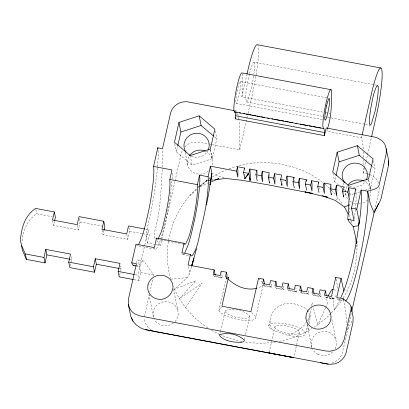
<?xml version="1.0" encoding="UTF-8"?>
<svg xmlns="http://www.w3.org/2000/svg" width="409" height="409" viewBox="0 0 409 409"><rect width="100%" height="100%" fill="white"/><g stroke="black" fill="none" stroke-linecap="round" stroke-linejoin="round"><path stroke-width="0.31" stroke-dasharray="2.04 1.53" d="M367.415 173.876L363.35 173.109L363.376 167.332M363.386 164.837L363.402 159.837M363.412 157.337L363.396 151.913M212.348 144.653L239.746 149.817L239.802 128.866L239.009 120.256M379.424 187.302L379.087 190.891L374.787 209.868M357.123 241.126C357.098 260.85 354.286 281.234 343.018 297.962M244.919 176.11L244.94 173.743M162.215 169.336C161.085 190.487 160.359 211.888 154.469 232.384A4.489 1.345 -82.6 0 0 154.479 237.327M172.087 178.861L172.169 177.209A41.345 5.02 -79.3 0 0 172.215 173.114M157.649 166.826L158.247 155.185L158.027 149.367M162.399 167.153L162.956 156.074L162.583 149.203M171.933 181.177L170.062 197.225A41.774 5.072 -79.3 0 1 167.266 213.15L163.825 228.334A41.774 5.072 -79.3 0 1 160.614 239.449M311.198 344.347L311.464 341.208L312.588 338.217A12.679 12.055 -11.3 0 1 326.51 331.673C334.148 332.88 338.954 342.006 335.078 348.846M370.799 191.146L370.523 194.295A12.623 11.999 -11.3 0 1 369.695 196.709M157.552 167.992L154.137 194.249L150.901 212.015L146.698 230.916L146.059 235.727L147.496 243.069L155.492 244.577M207.782 327.788C193.212 318.539 181.642 304.899 174.474 289.235L187.24 277.604C191.034 274.275 188.886 269.091 188.079 264.971M355.375 209.561L354.301 219.025M355.426 208.999L356.111 199.295L356.024 191.069M322.854 112.081L241.877 96.821C242.762 89.193 242.302 81.498 242.455 73.835M279.158 341.346A94.336 89.668 -11.3 0 0 298.345 335.564L308.412 330.712L308.892 326.965M309.296 323.841L311.229 308.841M311.551 306.346L312.036 302.594L312.68 305.063M21.999 241.059C23.303 230.415 27.285 219.935 36.641 213.784L52.255 216.724M144.428 316.592L149.239 294.812M227.578 278.33L226.463 278.595L226.663 277.384M226.627 277.394L226.407 278.616L226.652 277.527M79.412 218.401L80.108 221.975L78.283 230.027L53.553 225.364L54.397 221.647M70.2 265.712L71.606 259.516L71.018 256.489M128.85 227.716L129.546 231.289L127.72 239.342L103.002 234.684L103.983 230.349M119.638 275.027L120.481 271.31M120.619 270.692L121.038 268.831L120.456 265.809M134.05 279.679L138.994 280.61L140.814 272.558L138.155 259.807L137.342 260.461L136.177 262.675M147.496 243.069L149.321 235.017L148.278 229.653L145.185 229.071M215.236 130.967L216.806 138.799L212.307 158.656L192.097 165.21L176.397 151.887L177.659 146.304M149.801 292.338L152.746 279.327M153.447 276.233L153.728 274.991L143.876 261.085L138.155 259.807M156.105 244.694L160.41 245.502L161.678 239.914M161.816 239.296L174.899 181.545M175.037 180.926L181.228 153.605L182.475 150.195M236.397 114.724L236.663 113.544M241.877 96.821L246.878 74.74M239.746 149.817L247.864 113.993M248.002 113.375L252.481 93.615A38.017 4.617 -79.3 0 0 257.844 45.292M226.412 277.512L218.979 310.324L219.316 308.959L220.875 307.916L221.903 306.203M220.134 333.141L220.41 331.898M220.553 331.28L225.267 310.549C233.048 307.721 243.994 310.17 249.761 316.126L245.553 334.7M244.429 339.654L244.991 337.18M218.953 310.324A18.901 5.404 12.8 0 0 236.126 319.046A18.901 5.404 12.8 0 0 255.492 318.642L263.243 284.454M307.527 324.634L305.595 333.171A18.926 5.414 12.8 0 1 297.389 336.418C291.459 336.321 285.554 335.288 280.298 332.42C276.152 331.142 270.957 330.452 268.754 326.229L270.185 319.91M269.153 352.369L275.042 326.448L276.09 325.753A12.623 3.609 12.8 0 1 286.402 325.84C290.942 327.082 296.745 327.819 299.536 332.031L293.872 357.026M327.256 129.423L326.842 131.248L361.479 137.772L362.875 144.766L363.34 149.566M338.407 184.934L334.603 181.703L335.871 176.121M308.084 322.195L309.603 315.487L309.01 312.389L308.386 311.433M361.479 137.772L362.042 135.292M363.35 173.109L364.47 168.171M364.608 167.552L365.871 161.995M366.009 161.376L367.41 155.2M367.548 154.582L371.464 137.286M365.155 190.205L370.508 188.472L375.002 168.615L373.197 159.576M351.244 313.524L342.568 352.088C341.633 356.183 338.841 359.736 335.181 361.766A15.424 14.658 -11.3 0 1 330.682 363.437M138.994 280.61L137.93 275.15L144.674 245.528M144.806 244.935L148.278 229.653M309.603 315.487L308.872 318.596L307.292 320.927M263.273 284.291L263.059 285.206L261.448 286.525L257.189 288.043M249.362 74.095C247.762 83.155 244.546 92.787 246.341 101.933L322.885 116.355M249.51 73.508L252.327 64.259L253.268 62.536L253.994 62.132L373.831 84.714M268.754 326.229L269.091 324.858L270.651 323.816A18.926 5.414 12.8 0 1 286.024 323.948C292.793 325.804 301.428 326.898 305.595 333.171M191.617 266.499L189.311 274.224M160.267 240.472L157.138 247.706L155.359 249.219L136.524 245.482M188.723 156.836L187.603 159.822A12.751 12.122 -11.3 0 0 189.326 168.881C192.506 173.411 198.6 175.221 203.82 173.569A12.623 11.999 -11.3 0 0 209.331 170.093M346.924 186.647L345.804 189.638A12.751 12.122 -11.3 0 0 347.522 198.692M325.446 308.038L317.834 324.797L314.168 327.098M325.712 307.461L327.287 303.994L326.725 297.343L327.328 296.903M351.965 321.126L347.507 330.16L347.384 328.918M340.186 299.316L334.296 309.93L331.264 313.003M336.3 295.047L335.314 296.822A57.649 6.999 -79.3 0 1 332.849 298.918L325.84 297.599L324.7 296.285M342.701 298.493L341.116 301.162L334.296 309.93L332.629 295.272M185.476 307.558L202.179 283.038L179.408 298.718L195.86 280.686L174.474 289.235L173.82 287.461M174.991 321.663C177.874 318.493 178.984 313.913 177.675 309.812L173.498 288.887M198.917 186.688C172.946 208.539 161.018 245.845 170.625 278.575M306.827 321.76C302.553 328.294 295.819 332.312 288.667 335.012L286.729 335.089M210.788 177.082L208.253 179.485M184.894 146.841L187.102 144.883A15.583 14.811 -11.3 0 1 191.933 142.536L197.383 141.954L209.234 144.065M330.83 313.442L326.505 317.829L317.834 324.797L313.325 307.527M189.679 195.707L196.841 189.505M200.18 186.611L207.337 180.415M173.314 323.044C170.461 325.395 166.54 326.085 162.946 325.564A12.674 12.045 -11.3 0 1 154.336 319.363M332.773 351.822L330.671 353.55A12.679 12.055 -11.3 0 1 321.142 355.38L318.044 354.368M198.406 187.056L199.848 185.901M200.328 185.517L207.665 179.914M199.408 186.31L207.762 179.863M336.111 199.771L338.437 198.155L342.732 204.398M208.186 179.587L210.277 178.273M212.373 176.959L215.507 174.991L225.569 170.139M308.412 330.712L312.072 328.412M246.341 101.933L247.067 101.529L248.002 99.796L251.402 88.206A20.384 2.474 -79.3 0 0 253.846 74.775M213.467 275.318L214.607 276.637L215.369 276.285L222.378 277.604L221.407 272.328M214.607 276.637L221.617 277.956L222.378 277.604M262.905 284.638L264.045 285.952L264.807 285.6L271.816 286.924L270.952 282.184M264.045 285.952L271.055 287.276L271.816 286.924M275.262 286.965L276.402 288.284L277.164 287.931L284.173 289.25L283.309 284.516M276.402 288.284L283.411 289.603L284.173 289.25M287.624 289.296L288.764 290.61L289.526 290.262L296.535 291.581L297.067 292.409L296.535 291.581L295.886 287.921M288.764 290.61L295.773 291.934L296.535 291.581M299.981 291.622L301.121 292.941L301.883 292.588L308.892 293.913L308.243 290.252M301.121 292.941L308.13 294.26L308.892 293.913M312.343 293.953L313.483 295.272L314.245 294.92L321.254 296.239L320.595 292.578M313.483 295.272L320.492 296.591L321.254 296.239M325.84 297.599L326.602 297.246L333.58 298.759L326.725 297.343M200.359 186.565L207.348 183.549M207.93 183.298L209.679 182.542M353.867 193.866L350.298 195.021L349.695 192.01M354.46 193.672L359.808 191.939M136.223 265.952L138.769 266.106L142.721 260.942L143.539 260.84M136.979 245.753L137.506 245.635M182.133 253.468L182.501 254.147L183.483 254.301M358.775 204.004L360.395 203.692M326.857 97.833L240.38 81.539L239.183 83.293L237.557 89.065A11.089 1.345 -79.3 0 0 236.233 96.32L235.819 100.328A11.258 1.365 -79.3 0 0 236.095 103.375L322.573 119.673M207.327 180.676L206.095 180.901L207.332 180.747M207.941 180.558L213.472 179.541M207.951 180.671L212.895 180.057M170.768 279.194L187.24 277.604M358.228 203.968L355.482 203.8L353.412 203.13M333.621 289.817L337.691 290.441M374.46 84.832L376.341 85.19M325.927 112.664L328.386 113.124M329 113.242L330.232 113.472M325.395 116.831L327.277 117.184M327.906 117.301L330.416 117.777M331.039 117.894L364.925 124.28M365.549 124.397L369.94 125.226M234.705 110.711L237.2 111.182L237.563 112.996M209.853 144.183L211.724 144.535M80.108 221.975L103.589 226.402M129.546 231.289L141.903 233.621M142.521 233.738L149.321 235.017M157.281 239.234L184.178 244.301M182.956 254.418L189.045 255.564M337.062 298.611L338.202 299.93L344.143 301.05M69.75 259.168L71.606 259.516M119.806 268.601L121.038 268.831M140.814 272.558L153.728 274.991M134.842 274.567L137.93 275.15M367.88 173.994L369.281 174.336M349.537 186.146L352.118 186.979L355.416 187.189L358.657 186.565A12.623 11.999 -11.3 0 0 366.05 180.461M191.325 156.33L193.922 157.168L197.204 157.373L200.461 156.749A12.623 11.999 -11.3 0 0 207.854 150.645M215.507 174.991L224.142 177.869M369.859 174.556C373.908 175.962 377.297 179.265 378.662 183.35M151.708 330.109L152.762 330.676M155.359 249.219L154.536 248.263M332.849 298.923L331.709 297.604M320.492 296.591L319.352 295.272M308.13 294.26L306.99 292.946M295.773 291.934L294.633 290.615M283.411 289.603L282.276 288.289M271.055 287.276L269.914 285.957M221.617 277.956L220.477 276.642M137.322 265.86L137.986 266.285M349.659 201.054L352.379 202.798M205.747 151.31C210.604 153.6 213.518 159.203 212.322 164.484A12.623 11.999 -11.3 0 1 211.974 165.701M151.182 329.828C147.22 327.42 144.535 323.028 144.377 318.371M262.466 282.23L260.349 280.492L258.529 278.248M372.149 166.192L375.002 168.615M340.789 186.949L342.215 188.16M342.691 188.564L345.068 190.584M214.423 136.78L216.806 138.799M331.305 190.067L336.341 195.778M336.76 196.254L338.437 198.155M251.683 312.578L254.889 315.661L255.809 317.266M154.479 237.312L155.446 238.631M157.005 240.783L160.41 245.502M225.824 277.65L226.463 278.595M308.079 310.958C305.564 307.629 300.978 305.646 297.006 304.72C288.918 301.459 278.846 303.805 273.555 310.988A28.323 22.469 15.6 0 0 270.364 324.787L271.852 329.342M225.042 311.469C230.103 317.358 239.296 318.238 246.688 318.176A12.751 3.645 12.8 0 0 249.761 316.126M226.862 277.43L227.486 278.503M177.675 309.812L176.264 306.995A12.623 11.999 -11.3 0 0 168.309 301.878L165.016 301.673A12.674 12.045 -11.3 0 0 154.387 308.401L153.268 311.392L152.997 314.531A12.674 12.045 -11.3 0 0 153.585 317.629L148.912 294.245M370.564 189.914L370.211 188.063L368.8 185.241A12.679 12.055 -11.3 0 0 363.959 181.126M253.994 62.132L254.459 63.073A20.384 2.474 -79.3 0 1 254.076 72.991A20.384 2.474 -79.3 0 1 253.928 74.167M240.38 81.539L240.691 83.093A11.033 1.339 -79.3 0 1 240.241 88.595L238.912 95.859A11.089 1.345 -79.3 0 1 236.105 103.344M350.764 220.083L349.455 216.53L349.705 202.772M350.983 220.676L352.077 223.636M368.698 179.433L370.508 188.472M368.591 179.965L370.211 188.063M348.371 185.384L348.734 187.189M343.509 182.792L346.121 195.87M332.921 173.268L334.603 181.703M336.126 279.24L337.906 288.391M331.822 319.317L335.876 339.623M307.113 324.061L311.786 347.44M237.68 113.6L238.289 116.626M238.406 117.23L238.892 119.648M210.502 149.617L212.307 158.656M210.267 149.53L212.01 158.252M190.175 155.568L192.097 165.21M185.185 152.352L187.92 166.059M174.709 143.452L176.397 151.887M343.417 299.424L345.728 311.5L346.965 324.582M126.79 234.561L127.72 239.342M102.071 229.904L103.002 234.684M77.352 225.247L78.283 230.027M52.623 220.584L53.553 225.364M35.834 209.612L36.641 213.784M313.918 292.936L314.245 294.92M301.724 291.597L301.883 292.588M289.362 289.27L289.526 290.262M264.643 284.613L264.807 285.6M356.397 244.976L356.694 248.002M343.667 188.743L343.79 190.604M331.305 186.412L331.428 188.273M294.27 180.047L294.352 181.284M281.908 177.716L281.995 178.958M269.511 174.766L269.633 176.627M257.149 172.44L257.276 174.3M343.816 192.378L343.831 193.559M331.448 189.459L331.474 191.233M319.097 187.721L319.112 188.902M282.016 180.732L282.036 181.918M269.659 178.401L269.674 179.587M257.302 176.074L257.317 177.255M229.055 168.769A94.459 89.781 -11.3 0 1 258.641 162.67L270.272 162.762L282.031 164.265L293.473 167.143A94.315 89.648 -11.3 0 1 323.182 182.818M325.063 184.341A94.315 89.648 -11.3 0 1 329.143 187.961M241.893 341.454A95.128 90.42 -11.3 0 1 220.886 334.966M219.725 334.45A95.128 90.42 -11.3 0 1 211.397 330.14M276.055 341.898A95.041 90.338 -11.3 0 1 244.96 341.98M318.028 354.373A12.679 12.055 -11.3 0 1 312.512 349.168M311.76 347.43A12.679 12.055 -11.3 0 1 311.172 344.332M367.527 199.904A12.623 11.999 -11.3 0 1 362.021 203.38M274.817 327.369A12.751 3.645 12.8 0 0 278.979 330.784C284.454 333.13 290.482 334.536 296.459 334.076A12.623 3.609 12.8 0 0 299.536 332.031M339.751 299.066A57.649 6.999 -79.3 0 1 338.202 299.93"/><path stroke-width="0.61" d="M388.509 162.557L388.386 159.035L385.339 145.451A14.949 14.208 -11.3 0 0 382.441 141.212L378.095 138.186L374.547 137.066L326.188 127.951L324.444 135.635L235.456 118.866L235.773 115.798L234.986 111.841L234.408 111.964L234.02 111.064L233.856 109.183A19.959 2.423 -79.3 0 1 235.293 95.185A19.867 2.413 -79.3 0 1 237.026 86.391L238.023 82.281A19.949 2.423 -79.3 0 1 240.768 74.147A19.77 2.398 -79.3 0 1 242.067 72.935L331.055 89.709M374.368 211.683L379.419 202.532L380.968 198.917L387.747 169.019L388.438 165.124L388.55 160.773M388.438 165.124L388.484 163.334M269.597 181.949L269.557 183.13L268.278 177.082L269.26 172.705L262.251 171.386L261.259 175.763L262.547 181.806L262.624 175.308L262.251 171.386M281.975 183.687L281.913 185.456L280.63 179.413L281.622 175.037L274.613 173.713L273.621 178.089L274.904 184.137L274.981 177.634L274.613 173.713M331.392 193.595L331.351 194.776L330.078 188.728L331.06 184.352L324.051 183.033L323.059 187.409L324.342 193.452L324.419 186.954L324.051 183.033M343.77 195.333L343.713 197.102L342.435 191.059L343.417 186.683L336.408 185.359L335.416 189.735L336.699 195.783L336.781 189.28L336.408 185.359M349.255 199.244L349.102 198.554L347.814 219.214L348.943 221.422L353.171 226.596L358.703 225.681L359.133 221.141L356.76 209.198L361.127 190.016L367.671 191.213C371.546 189.628 377.425 189.802 379.123 185.134L386.157 154.07L386.331 148.748M305.912 317.89L306.177 314.746L307.297 311.76M206.458 204.929L208.621 193.953L211.893 173.355L210.016 184.832L211.709 175.354L211.893 173.355L210.456 166.187L236.54 171.105L237.828 177.148L237.905 170.65L237.532 166.724L244.541 168.048L244.679 169.009M324.444 135.635L324.761 132.567L323.969 128.61L234.408 111.964M325.221 113.088L324.802 117.097A11.258 1.365 -79.3 0 0 325.083 120.144A11.089 1.345 -79.3 0 0 327.9 112.628L329.23 105.364A11.033 1.339 -79.3 0 0 329.674 99.862L329.588 98.799L329.046 98.37L327.65 101.596L326.546 105.834M249.894 169.055L248.733 173.401L249.781 177.849L249.996 180.538L250.308 175.936L249.894 169.055L256.903 170.374L257.041 171.335M158.125 238.759L160.988 232.619A31.79 3.86 -79.3 0 0 162.997 226.024L165.655 214.965A31.621 3.839 -79.3 0 0 167.925 202.9L168.39 199.945A31.636 3.839 -79.3 0 0 169.464 191.657L169.986 184.802L169.837 179.444L171.949 169.924L153.569 166.458L157.802 147.787L162.506 148.677L170.492 113.426C171.811 107.506 177.046 102.915 182.976 101.959A15.297 14.54 -11.3 0 1 188.554 102.015L234.081 110.594M136.223 265.952L132.613 264.976L131.739 262.818L135.972 244.147L154.351 247.614L156.545 238.11L184.07 243.299L181.949 252.813L190.471 254.418L191.023 255.753L192.005 255.906C198.079 247.92 198.774 237.164 201.228 227.695C204.909 213.391 207.573 198.789 208.288 184.014A41.345 5.02 -79.3 0 0 208.196 177.629L208.069 176.729L210.456 166.187M243.559 172.424L248.733 173.401L244.848 178.907L243.559 172.424L244.541 168.048M257.195 180.798L255.922 174.755L256.903 170.374M294.276 187.787L292.997 181.744L293.979 177.363L286.97 176.044L285.978 180.42L287.266 186.463L287.343 179.965L286.97 176.044M306.632 190.113L305.359 184.07L306.341 179.694L299.332 178.37L298.34 182.746L299.623 188.794L299.7 182.291L299.332 178.37M318.994 192.445L317.716 186.402L318.698 182.02L311.689 180.701L310.697 185.078L311.98 191.126L312.062 184.623L311.689 180.701M347.814 219.214L354.071 220.794L351.484 208.104L355.779 189.009L348.77 187.69L347.778 192.066L349.061 198.109L349.138 191.611L348.77 187.69M21.503 245.707L22.423 250.247L26.314 259.378L45.051 262.91L46.877 254.858L45.818 249.408L70.547 254.071L68.722 262.108L69.781 267.568L94.499 272.225L96.32 264.173L95.266 258.728L119.985 263.386L118.16 271.423L119.218 276.883L133.431 279.562M54.678 220.41L55.379 217.312L54.336 211.949L35.598 208.421C26.242 214.551 22.26 225.022 20.946 235.65C18.594 244.199 25.813 251.116 26.314 259.378M103.983 230.349L104.827 226.632L103.784 221.269L79.065 216.612L77.24 224.648L52.51 219.986L54.336 211.949M178.968 122.393L174.469 142.245L190.175 155.568L210.379 149.014L214.878 129.157L199.173 115.839L178.968 122.393L180.89 132.03L177.803 145.686M190.471 254.418L188.079 264.971L214.163 269.889L215.206 275.293M235.456 118.866L235.727 117.68M247.016 74.126L247.849 70.45A38.017 4.617 -79.3 0 1 257.343 44.714L380.943 68.006M214.163 269.889L213.176 274.255L220.185 275.579L221.182 271.213L226.525 272.215L227.148 275.354L226.888 275.528M236.54 171.105L237.532 166.724M226.525 272.215L225.533 276.586L228.488 277.144L221.903 306.203L250.957 311.678L258.529 278.248L263.601 279.204L264.485 283.621M263.601 279.204L262.609 283.57L269.623 284.894L270.62 280.528L275.957 281.535L276.842 285.952M275.957 281.535L274.971 285.901L281.98 287.22L282.982 282.859L288.319 283.861L289.204 288.279M288.319 283.861L287.328 288.233L294.342 289.552L295.339 285.185L300.676 286.193L301.724 291.597M327.394 128.815C331.643 116.401 331.576 103.472 331.443 90.609A19.77 2.398 -79.3 0 0 329.756 90.916A19.949 2.423 -79.3 0 0 327.011 99.05L326.009 103.165A19.867 2.413 -79.3 0 0 323.642 116.13A19.959 2.423 -79.3 0 0 322.839 125.952L323.396 128.733M300.676 286.193L299.69 290.559L306.699 291.883L307.701 287.517L313.038 288.524L313.918 292.936M337.174 152.209L332.675 172.061L348.371 185.384L368.581 178.83L373.08 158.973L357.374 145.65L337.174 152.209L339.102 161.846L336.009 175.497M313.038 288.524L312.047 292.89L319.061 294.209L320.058 289.843L325.395 290.85L326.28 295.267M325.395 290.85L324.409 295.216L331.418 296.54L335.774 277.455L341.091 278.36L343.826 291.034L340.661 297.829M362.185 134.673L371.454 93.743A38.017 4.617 -79.3 0 1 381.817 69.796A38.017 4.617 -79.3 0 1 376.086 116.908L371.607 136.672M341.091 278.36L336.765 297.548L343.294 298.815L349.506 303.851L351.065 306.694L353.115 316.97L353.013 322.312L346.571 350.743C345.927 354.997 343.453 358.826 339.997 361.357C334.265 365.738 326.622 364.23 320.211 362.594M351.668 311.653L374.092 212.808L378.586 203.621M45.051 262.91L43.993 257.445L45.818 249.408M94.499 272.225L93.441 266.765L95.266 258.728M103.784 221.269L101.959 229.306L126.672 233.963L128.503 225.926L144.571 228.958M184.07 243.299L184.807 244.418L185.65 243.948L188.518 237.803A31.79 3.86 -79.3 0 0 190.522 231.208L193.186 220.149A31.621 3.839 -79.3 0 0 195.456 208.084L195.916 205.129A31.636 3.839 -79.3 0 0 196.99 196.847L197.511 189.991L197.363 184.628L199.546 175.124L208.069 176.729M194.091 258.094L191.57 266.06L196.56 248.631M191.785 265.916L193.457 260.052M249.996 180.538L250.185 179.479L249.781 177.849M359.092 223.365L359.301 222.726A57.735 7.009 -79.3 0 0 360.942 208.304L361.541 196.898L361.127 190.016M343.826 291.034C351.806 268.703 356.408 245.196 359.174 221.739M211.33 176.223L211.709 175.354M138.753 244.239L141.887 237.005A41.774 5.072 -79.3 0 0 145.44 224.868L148.881 209.684A41.774 5.072 -79.3 0 0 151.683 193.764L153.099 182.803L153.789 173.743A41.345 5.02 -79.3 0 0 153.697 167.358L153.569 166.458M184.73 252.905L187.864 245.671A41.774 5.072 -79.3 0 0 191.417 233.534L194.858 218.35A41.774 5.072 -79.3 0 0 197.659 202.424L199.076 191.463L199.766 182.409A41.345 5.02 -79.3 0 0 199.674 176.023L199.546 175.124M227.874 278.033L228.488 277.144M189.664 155.527L190.604 154.219L193.12 152.133A12.679 12.055 -11.3 0 1 202.649 150.302L205.231 151.141M347.865 185.338L348.805 184.03A12.628 12.004 -11.3 0 1 357.558 179.924L360.845 180.113A12.679 12.055 -11.3 0 1 363.463 180.906M244.838 178.467L248.733 173.401M327.829 296.346L331.878 289.552L333.044 289.73M210.262 182.291L219.004 178.518L217.772 178.743M322.466 195.65L335.181 200.415L344.521 207L349.189 204.986M180.89 132.03L201.1 125.481L213.472 135.977M339.102 161.846L359.301 155.292L371.674 165.788M256.591 288.227C246.187 291.162 235.318 285.963 227.9 278.846M133.283 265.395L134.06 265.216M214.745 179.827L225.87 178.447L241.944 180.292L267.956 184.817L312.553 193.462L304.925 191.893L327.711 197.312L324.214 196.192M234.986 111.841L236.238 112.076M239.372 112.664L240.625 112.904M243.759 113.492L245.011 113.728M246.264 113.968L251.274 114.909M252.532 115.149L255.666 115.737M256.918 115.972L260.052 116.565M261.305 116.8L264.439 117.388M267.568 117.981L268.825 118.216M271.959 118.809L273.212 119.045M274.465 119.28L279.475 120.226M280.732 120.461L283.861 121.054M285.119 121.289L288.248 121.877M289.506 122.112L292.639 122.705M295.768 123.293L297.026 123.533M300.155 124.121L301.413 124.356M302.665 124.597L307.675 125.537M308.933 125.778L312.062 126.366M313.32 126.601L316.448 127.194M317.706 127.429L320.835 128.017M235.773 115.798L324.761 132.567M255.922 174.755L261.259 175.763M268.278 177.082L273.621 178.089M280.63 179.413L285.978 180.42M292.997 181.744L298.34 182.746M305.359 184.07L310.697 185.078M317.716 186.402L323.059 187.409M330.078 188.728L335.416 189.735M342.435 191.059L347.778 192.066M169.837 179.444L197.363 184.628M131.739 262.818L136.448 263.708L128.462 298.959L128.308 304.281L130.747 316.249L132.991 321.111L135.998 324.715L140.343 327.742L143.789 329.235L156.315 331.791L328.212 364.087M46.877 254.858L69.75 259.168M96.32 264.173L119.188 268.483M25.256 253.917L43.993 257.445M68.722 262.108L93.441 266.765M118.16 271.423L134.224 274.449M145.635 329.7L279.7 355.022M282.946 355.631L293.723 357.635L269.015 352.977L271.458 353.458M351.484 208.104L356.76 209.198M154.479 331.336L156.315 331.791M189.004 155.001L189.904 155.584M345.017 182.818L344.163 181.877A12.751 12.122 -11.3 0 1 342.44 172.818L343.56 169.832L345.447 167.209A12.628 12.004 -11.3 0 1 354.199 163.104L357.486 163.298A12.679 12.055 -11.3 0 1 365.436 168.421L366.853 171.248L367.44 174.331L367.159 177.48A12.623 11.999 -11.3 0 1 366.336 179.888M344.521 207L348.294 214.285M131.34 317.865L132.991 321.111M378.064 86.365L377.594 85.425L376.868 85.829C373.172 93.14 372.118 101.478 370.554 109.438C370.171 114.597 368.304 120.185 369.94 125.226L370.672 124.822L371.607 123.089L375.002 111.504A20.384 2.474 -79.3 0 0 377.681 96.289A20.384 2.474 -79.3 0 0 378.064 86.371M374.092 212.808L370.211 203.421L367.671 191.213C368.979 205.742 366.229 220.303 364.23 234.648A57.05 6.927 -79.3 0 1 361.208 251.259C357.512 267.389 354.721 284.163 347.195 299.061A57.649 6.999 -79.3 0 1 345.462 300.998M343.294 298.815L343.596 299.843M156.545 238.11L156.657 238.513M353.171 226.596L355.625 237.113L356.28 243.769M128.308 304.281L129.285 307.578L131.038 310.523A16.069 15.271 -11.3 0 0 134.939 314.005L140.082 315.963L326.075 351.014L329.823 351.265L335.129 350.063A14.949 14.208 -11.3 0 0 339.628 347.215L341.975 344.547L344.127 339.603L351.162 308.539L351.065 306.694M357.374 145.65L359.301 155.292M335.774 277.455L335.901 278.105M199.173 115.839L201.1 125.481M355.779 189.009L355.917 189.97M318.698 182.02L318.836 182.981M306.341 179.694L306.546 181.136M293.979 177.363L294.117 178.324M157.802 147.787L157.951 148.84M208.135 150.077A12.623 11.999 -11.3 0 0 208.963 147.664C210.492 141.228 205.696 134.597 199.285 133.482A12.679 12.055 -11.3 0 0 189.761 135.313L187.245 137.398L185.364 140.016L184.244 143.007A12.751 12.122 -11.3 0 0 185.962 152.061M305.886 317.875A12.679 12.055 -11.3 0 0 312.742 327.911L315.855 328.918A12.679 12.055 -11.3 0 0 325.385 327.088C334.705 321.939 331.791 306.592 321.218 305.237A12.679 12.055 -11.3 0 0 307.266 311.76M325.262 113.002A11.033 1.339 -79.3 0 1 326.581 105.783M147.981 284.935L147.71 288.074A12.674 12.045 -11.3 0 0 157.659 299.102C167.7 301.551 177.271 289.296 170.977 280.538A12.623 11.999 -11.3 0 0 163.022 275.421L159.73 275.216A12.674 12.045 -11.3 0 0 149.101 281.944L147.981 284.935M219.797 334.695L219.572 335.615C224.633 341.505 233.825 342.384 241.218 342.323A12.751 3.645 12.8 0 0 244.291 340.273C238.524 334.317 227.578 331.868 219.797 334.695"/></g></svg>
